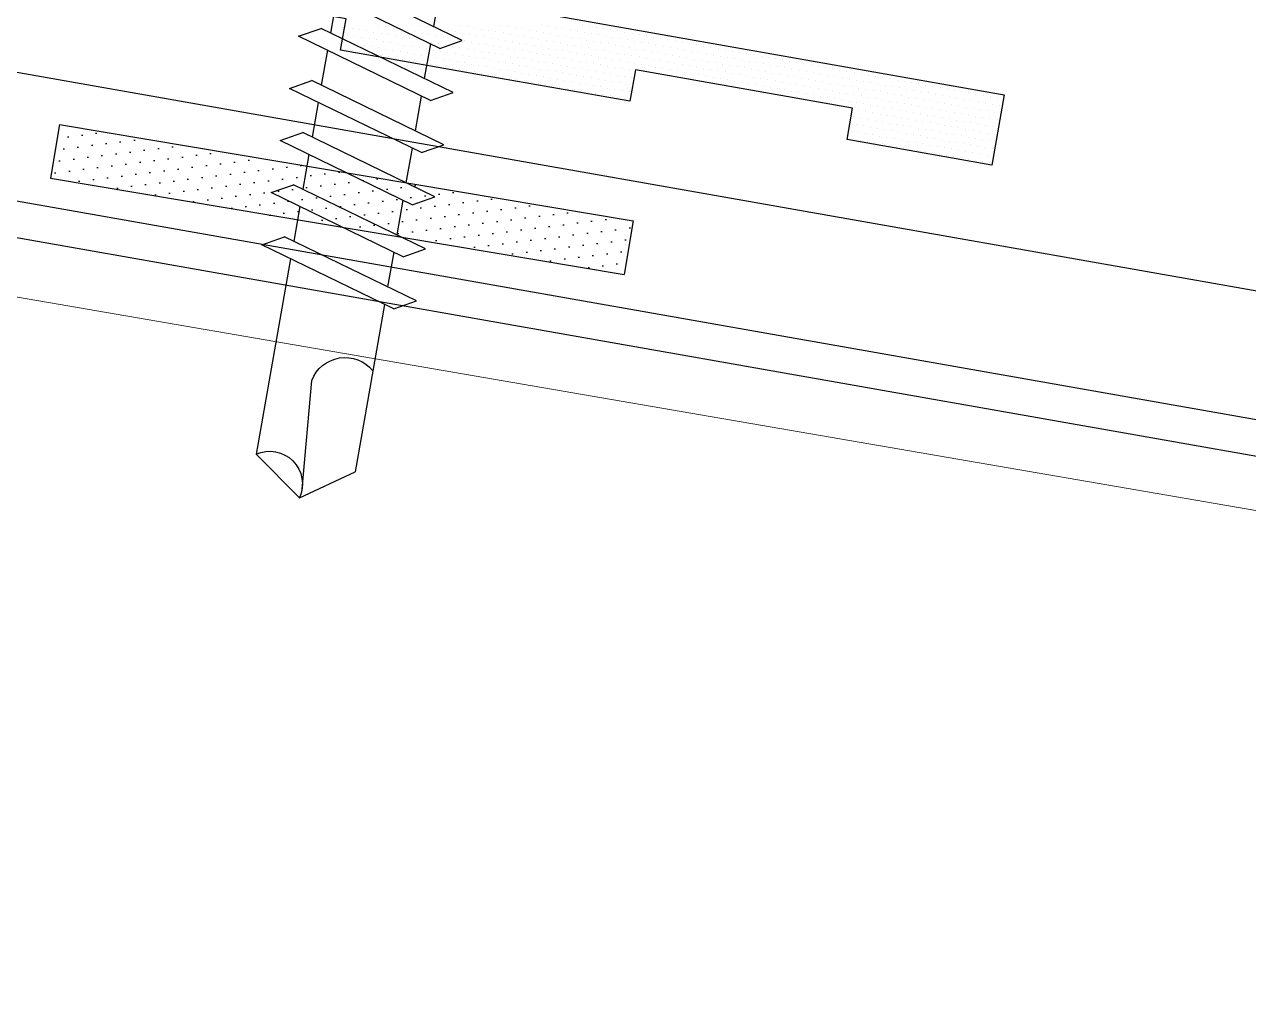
# Model space of a CAD drawing. Header units: inches. Extents: x -33163 to 19162, y -8858 to 30669.
# Drawn here: x -28114.054 to -28111.949, y -412.506 to -410.842 of the extents above; entities that cross this region are included whole.
import ezdxf

# ---------------------------------------------------------------- set-up
doc = ezdxf.new("R2010")
doc.units = ezdxf.units.IN
doc.layers.get('0').update_dxf_attribs({"color": 9, "lineweight": 0})
doc.layers.add('A-ANNO-NOTE-08', color=12, linetype='Continuous', lineweight=9)
for name, color, linetype in [('FASTENER', 9, 'Continuous'), ('SEALANT', 11, 'Continuous'), ('STLA', 12, 'Continuous'), ('TAPE', 9, 'Continuous'), ('TEXT', 7, 'Continuous'), ('TRIM', 4, 'Continuous')]:
    doc.layers.add(name, color=color, linetype=linetype)

# ---------------------------------------------------------------- blocks, each defined once
blk = doc.blocks.new('*X325')
at = {"color": 0}
for p, q in [((0.58125, 0.1375), (0.58125, 0.1375)), ((0.59375, 0.1375), (0.59375, 0.1375)), ((0.60625, 0.1375), (0.60625, 0.1375)), ((0.61875, 0.1375), (0.61875, 0.1375)), ((0.63125, 0.1375), (0.63125, 0.1375)), ((0.64375, 0.1375), (0.64375, 0.1375)), ((0.65625, 0.1375), (0.65625, 0.1375)), ((0.66875, 0.1375), (0.66875, 0.1375)), ((0.68125, 0.1375), (0.68125, 0.1375)), ((0.69375, 0.1375), (0.69375, 0.1375)), ((0.70625, 0.1375), (0.70625, 0.1375)), ((0.71875, 0.1375), (0.71875, 0.1375)), ((0.73125, 0.1375), (0.73125, 0.1375)), ((0.74375, 0.1375), (0.74375, 0.1375)), ((0.75625, 0.1375), (0.75625, 0.1375)), ((0.76875, 0.1375), (0.76875, 0.1375)), ((0.78125, 0.1375), (0.78125, 0.1375)), ((0.79375, 0.1375), (0.79375, 0.1375)), ((0.80625, 0.1375), (0.80625, 0.1375)), ((0.81875, 0.1375), (0.81875, 0.1375)), ((0.83125, 0.1375), (0.83125, 0.1375)), ((0.84375, 0.1375), (0.84375, 0.1375)), ((0.85625, 0.1375), (0.85625, 0.1375)), ((0.86875, 0.1375), (0.86875, 0.1375)), ((0.88125, 0.1375), (0.88125, 0.1375)), ((0.89375, 0.1375), (0.89375, 0.1375)), ((0.90625, 0.1375), (0.90625, 0.1375)), ((0.91875, 0.1375), (0.91875, 0.1375)), ((0.93125, 0.1375), (0.93125, 0.1375)), ((0.94375, 0.1375), (0.94375, 0.1375)), ((0.95625, 0.1375), (0.95625, 0.1375)), ((0.96875, 0.1375), (0.96875, 0.1375)), ((0.98125, 0.1375), (0.98125, 0.1375)), ((0.99375, 0.1375), (0.99375, 0.1375)), ((1.00625, 0.1375), (1.00625, 0.1375)), ((1.01875, 0.1375), (1.01875, 0.1375)), ((1.03125, 0.1375), (1.03125, 0.1375)), ((1.04375, 0.1375), (1.04375, 0.1375)), ((1.05625, 0.1375), (1.05625, 0.1375)), ((1.06875, 0.1375), (1.06875, 0.1375)), ((1.08125, 0.1375), (1.08125, 0.1375)), ((1.09375, 0.1375), (1.09375, 0.1375)), ((1.10625, 0.1375), (1.10625, 0.1375)), ((1.11875, 0.1375), (1.11875, 0.1375)), ((1.13125, 0.1375), (1.13125, 0.1375)), ((1.14375, 0.1375), (1.14375, 0.1375)), ((1.15625, 0.1375), (1.15625, 0.1375)), ((1.16875, 0.1375), (1.16875, 0.1375)), ((1.18125, 0.1375), (1.18125, 0.1375)), ((1.19375, 0.1375), (1.19375, 0.1375)), ((1.20625, 0.1375), (1.20625, 0.1375)), ((1.21875, 0.1375), (1.21875, 0.1375)), ((1.23125, 0.1375), (1.23125, 0.1375)), ((1.24375, 0.1375), (1.24375, 0.1375)), ((1.25625, 0.1375), (1.25625, 0.1375)), ((1.26875, 0.1375), (1.26875, 0.1375)), ((1.28125, 0.1375), (1.28125, 0.1375)), ((1.29375, 0.1375), (1.29375, 0.1375)), ((1.30625, 0.1375), (1.30625, 0.1375)), ((0.44375, 0.1125), (0.44375, 0.1125)), ((0.45625, 0.1125), (0.45625, 0.1125)), ((0.46875, 0.1125), (0.46875, 0.1125)), ((0.48125, 0.1125), (0.48125, 0.1125)), ((0.49375, 0.1125), (0.49375, 0.1125)), ((0.50625, 0.1125), (0.50625, 0.1125)), ((0.5125, 0.125), (0.5125, 0.125)), ((0.51875, 0.1125), (0.51875, 0.1125)), ((0.525, 0.125), (0.525, 0.125)), ((0.53125, 0.1125), (0.53125, 0.1125)), ((0.5375, 0.125), (0.5375, 0.125)), ((0.54375, 0.1125), (0.54375, 0.1125)), ((0.55, 0.125), (0.55, 0.125)), ((0.55625, 0.1125), (0.55625, 0.1125)), ((0.5625, 0.125), (0.5625, 0.125)), ((0.56875, 0.1125), (0.56875, 0.1125)), ((0.575, 0.125), (0.575, 0.125)), ((0.58125, 0.1125), (0.58125, 0.1125)), ((0.5875, 0.125), (0.5875, 0.125)), ((0.59375, 0.1125), (0.59375, 0.1125)), ((0.6, 0.125), (0.6, 0.125)), ((0.60625, 0.1125), (0.60625, 0.1125)), ((0.6125, 0.125), (0.6125, 0.125)), ((0.61875, 0.1125), (0.61875, 0.1125)), ((0.625, 0.125), (0.625, 0.125)), ((0.63125, 0.1125), (0.63125, 0.1125)), ((0.6375, 0.125), (0.6375, 0.125)), ((0.64375, 0.1125), (0.64375, 0.1125)), ((0.65, 0.125), (0.65, 0.125)), ((0.65625, 0.1125), (0.65625, 0.1125)), ((0.6625, 0.125), (0.6625, 0.125)), ((0.66875, 0.1125), (0.66875, 0.1125)), ((0.675, 0.125), (0.675, 0.125)), ((0.68125, 0.1125), (0.68125, 0.1125)), ((0.6875, 0.125), (0.6875, 0.125)), ((0.69375, 0.1125), (0.69375, 0.1125)), ((0.7, 0.125), (0.7, 0.125)), ((0.70625, 0.1125), (0.70625, 0.1125)), ((0.7125, 0.125), (0.7125, 0.125)), ((0.71875, 0.1125), (0.71875, 0.1125)), ((0.725, 0.125), (0.725, 0.125)), ((0.73125, 0.1125), (0.73125, 0.1125)), ((0.7375, 0.125), (0.7375, 0.125)), ((0.74375, 0.1125), (0.74375, 0.1125)), ((0.75, 0.125), (0.75, 0.125)), ((0.75625, 0.1125), (0.75625, 0.1125)), ((0.7625, 0.125), (0.7625, 0.125)), ((0.76875, 0.1125), (0.76875, 0.1125)), ((0.775, 0.125), (0.775, 0.125)), ((0.78125, 0.1125), (0.78125, 0.1125)), ((0.7875, 0.125), (0.7875, 0.125)), ((0.79375, 0.1125), (0.79375, 0.1125)), ((0.8, 0.125), (0.8, 0.125)), ((0.80625, 0.1125), (0.80625, 0.1125)), ((0.8125, 0.125), (0.8125, 0.125)), ((0.81875, 0.1125), (0.81875, 0.1125)), ((0.825, 0.125), (0.825, 0.125)), ((0.83125, 0.1125), (0.83125, 0.1125)), ((0.8375, 0.125), (0.8375, 0.125)), ((0.84375, 0.1125), (0.84375, 0.1125)), ((0.85, 0.125), (0.85, 0.125)), ((0.85625, 0.1125), (0.85625, 0.1125)), ((0.8625, 0.125), (0.8625, 0.125)), ((0.86875, 0.1125), (0.86875, 0.1125)), ((0.875, 0.125), (0.875, 0.125)), ((0.88125, 0.1125), (0.88125, 0.1125)), ((0.8875, 0.125), (0.8875, 0.125)), ((0.89375, 0.1125), (0.89375, 0.1125)), ((0.9, 0.125), (0.9, 0.125)), ((0.90625, 0.1125), (0.90625, 0.1125)), ((0.9125, 0.125), (0.9125, 0.125)), ((0.91875, 0.1125), (0.91875, 0.1125)), ((0.925, 0.125), (0.925, 0.125)), ((0.93125, 0.1125), (0.93125, 0.1125)), ((0.9375, 0.125), (0.9375, 0.125)), ((0.94375, 0.1125), (0.94375, 0.1125)), ((0.95, 0.125), (0.95, 0.125)), ((0.95625, 0.1125), (0.95625, 0.1125)), ((0.9625, 0.125), (0.9625, 0.125)), ((0.96875, 0.1125), (0.96875, 0.1125)), ((0.975, 0.125), (0.975, 0.125)), ((0.98125, 0.1125), (0.98125, 0.1125)), ((0.9875, 0.125), (0.9875, 0.125)), ((0.99375, 0.1125), (0.99375, 0.1125)), ((1, 0.125), (1, 0.125)), ((1.00625, 0.1125), (1.00625, 0.1125)), ((1.0125, 0.125), (1.0125, 0.125)), ((1.01875, 0.1125), (1.01875, 0.1125)), ((1.025, 0.125), (1.025, 0.125)), ((1.03125, 0.1125), (1.03125, 0.1125)), ((1.0375, 0.125), (1.0375, 0.125)), ((1.04375, 0.1125), (1.04375, 0.1125)), ((1.05, 0.125), (1.05, 0.125)), ((1.05625, 0.1125), (1.05625, 0.1125)), ((1.0625, 0.125), (1.0625, 0.125)), ((1.06875, 0.1125), (1.06875, 0.1125)), ((1.075, 0.125), (1.075, 0.125)), ((1.08125, 0.1125), (1.08125, 0.1125)), ((1.0875, 0.125), (1.0875, 0.125)), ((1.09375, 0.1125), (1.09375, 0.1125)), ((1.1, 0.125), (1.1, 0.125)), ((1.10625, 0.1125), (1.10625, 0.1125)), ((1.1125, 0.125), (1.1125, 0.125)), ((1.11875, 0.1125), (1.11875, 0.1125)), ((1.125, 0.125), (1.125, 0.125)), ((1.13125, 0.1125), (1.13125, 0.1125)), ((1.1375, 0.125), (1.1375, 0.125)), ((1.14375, 0.1125), (1.14375, 0.1125)), ((1.15, 0.125), (1.15, 0.125)), ((1.15625, 0.1125), (1.15625, 0.1125)), ((1.1625, 0.125), (1.1625, 0.125)), ((1.16875, 0.1125), (1.16875, 0.1125)), ((1.175, 0.125), (1.175, 0.125)), ((1.18125, 0.1125), (1.18125, 0.1125)), ((1.1875, 0.125), (1.1875, 0.125)), ((1.19375, 0.1125), (1.19375, 0.1125)), ((1.2, 0.125), (1.2, 0.125)), ((1.20625, 0.1125), (1.20625, 0.1125)), ((1.2125, 0.125), (1.2125, 0.125)), ((1.21875, 0.1125), (1.21875, 0.1125)), ((1.225, 0.125), (1.225, 0.125)), ((1.23125, 0.1125), (1.23125, 0.1125)), ((1.2375, 0.125), (1.2375, 0.125)), ((1.24375, 0.1125), (1.24375, 0.1125)), ((1.25, 0.125), (1.25, 0.125)), ((1.25625, 0.1125), (1.25625, 0.1125)), ((1.2625, 0.125), (1.2625, 0.125)), ((1.26875, 0.1125), (1.26875, 0.1125)), ((1.275, 0.125), (1.275, 0.125)), ((1.28125, 0.1125), (1.28125, 0.1125)), ((1.2875, 0.125), (1.2875, 0.125)), ((1.29375, 0.1125), (1.29375, 0.1125)), ((1.3, 0.125), (1.3, 0.125)), ((1.30625, 0.1125), (1.30625, 0.1125)), ((1.3125, 0.125), (1.3125, 0.125)), ((0.30625, 0.0875), (0.30625, 0.0875)), ((0.31875, 0.0875), (0.31875, 0.0875)), ((0.33125, 0.0875), (0.33125, 0.0875)), ((0.34375, 0.0875), (0.34375, 0.0875)), ((0.35625, 0.0875), (0.35625, 0.0875)), ((0.36875, 0.0875), (0.36875, 0.0875)), ((0.375, 0.1), (0.375, 0.1)), ((0.38125, 0.0875), (0.38125, 0.0875)), ((0.3875, 0.1), (0.3875, 0.1)), ((0.39375, 0.0875), (0.39375, 0.0875)), ((0.4, 0.1), (0.4, 0.1)), ((0.40625, 0.0875), (0.40625, 0.0875)), ((0.4125, 0.1), (0.4125, 0.1)), ((0.41875, 0.0875), (0.41875, 0.0875)), ((0.425, 0.1), (0.425, 0.1)), ((0.43125, 0.0875), (0.43125, 0.0875)), ((0.4375, 0.1), (0.4375, 0.1)), ((0.44375, 0.0875), (0.44375, 0.0875)), ((0.45, 0.1), (0.45, 0.1)), ((0.45625, 0.0875), (0.45625, 0.0875)), ((0.4625, 0.1), (0.4625, 0.1)), ((0.46875, 0.0875), (0.46875, 0.0875)), ((0.475, 0.1), (0.475, 0.1)), ((0.48125, 0.0875), (0.48125, 0.0875)), ((0.4875, 0.1), (0.4875, 0.1)), ((0.49375, 0.0875), (0.49375, 0.0875)), ((0.5, 0.1), (0.5, 0.1)), ((0.50625, 0.0875), (0.50625, 0.0875)), ((0.5125, 0.1), (0.5125, 0.1)), ((0.51875, 0.0875), (0.51875, 0.0875)), ((0.525, 0.1), (0.525, 0.1)), ((0.53125, 0.0875), (0.53125, 0.0875)), ((0.5375, 0.1), (0.5375, 0.1)), ((0.54375, 0.0875), (0.54375, 0.0875)), ((0.55, 0.1), (0.55, 0.1)), ((0.55625, 0.0875), (0.55625, 0.0875)), ((0.5625, 0.1), (0.5625, 0.1)), ((0.56875, 0.0875), (0.56875, 0.0875)), ((0.575, 0.1), (0.575, 0.1)), ((0.58125, 0.0875), (0.58125, 0.0875)), ((0.5875, 0.1), (0.5875, 0.1)), ((0.59375, 0.0875), (0.59375, 0.0875)), ((0.6, 0.1), (0.6, 0.1)), ((0.60625, 0.0875), (0.60625, 0.0875)), ((0.6125, 0.1), (0.6125, 0.1)), ((0.61875, 0.0875), (0.61875, 0.0875)), ((0.625, 0.1), (0.625, 0.1)), ((0.63125, 0.0875), (0.63125, 0.0875)), ((0.6375, 0.1), (0.6375, 0.1)), ((0.64375, 0.0875), (0.64375, 0.0875)), ((0.65, 0.1), (0.65, 0.1)), ((0.65625, 0.0875), (0.65625, 0.0875)), ((0.6625, 0.1), (0.6625, 0.1)), ((0.66875, 0.0875), (0.66875, 0.0875)), ((0.675, 0.1), (0.675, 0.1)), ((0.68125, 0.0875), (0.68125, 0.0875)), ((0.6875, 0.1), (0.6875, 0.1)), ((0.69375, 0.0875), (0.69375, 0.0875)), ((0.7, 0.1), (0.7, 0.1)), ((0.70625, 0.0875), (0.70625, 0.0875)), ((0.7125, 0.1), (0.7125, 0.1)), ((0.71875, 0.0875), (0.71875, 0.0875)), ((0.725, 0.1), (0.725, 0.1)), ((0.73125, 0.0875), (0.73125, 0.0875)), ((0.7375, 0.1), (0.7375, 0.1)), ((0.74375, 0.0875), (0.74375, 0.0875)), ((0.75, 0.1), (0.75, 0.1)), ((0.75625, 0.0875), (0.75625, 0.0875)), ((0.7625, 0.1), (0.7625, 0.1)), ((0.76875, 0.0875), (0.76875, 0.0875)), ((0.775, 0.1), (0.775, 0.1)), ((0.78125, 0.0875), (0.78125, 0.0875)), ((0.7875, 0.1), (0.7875, 0.1)), ((0.79375, 0.0875), (0.79375, 0.0875)), ((0.8, 0.1), (0.8, 0.1)), ((0.80625, 0.0875), (0.80625, 0.0875)), ((0.8125, 0.1), (0.8125, 0.1)), ((0.81875, 0.0875), (0.81875, 0.0875)), ((0.825, 0.1), (0.825, 0.1)), ((0.83125, 0.0875), (0.83125, 0.0875)), ((0.8375, 0.1), (0.8375, 0.1)), ((0.84375, 0.0875), (0.84375, 0.0875)), ((0.85, 0.1), (0.85, 0.1)), ((0.85625, 0.0875), (0.85625, 0.0875)), ((0.8625, 0.1), (0.8625, 0.1)), ((0.86875, 0.0875), (0.86875, 0.0875)), ((0.875, 0.1), (0.875, 0.1)), ((0.88125, 0.0875), (0.88125, 0.0875)), ((0.8875, 0.1), (0.8875, 0.1)), ((0.89375, 0.0875), (0.89375, 0.0875)), ((0.9, 0.1), (0.9, 0.1)), ((0.90625, 0.0875), (0.90625, 0.0875)), ((0.9125, 0.1), (0.9125, 0.1)), ((0.91875, 0.0875), (0.91875, 0.0875)), ((0.925, 0.1), (0.925, 0.1)), ((0.93125, 0.0875), (0.93125, 0.0875)), ((0.9375, 0.1), (0.9375, 0.1)), ((0.94375, 0.0875), (0.94375, 0.0875)), ((0.95, 0.1), (0.95, 0.1)), ((0.95625, 0.0875), (0.95625, 0.0875)), ((0.9625, 0.1), (0.9625, 0.1)), ((0.96875, 0.0875), (0.96875, 0.0875)), ((0.975, 0.1), (0.975, 0.1)), ((0.98125, 0.0875), (0.98125, 0.0875)), ((0.9875, 0.1), (0.9875, 0.1)), ((0.99375, 0.0875), (0.99375, 0.0875)), ((1, 0.1), (1, 0.1)), ((1.00625, 0.0875), (1.00625, 0.0875)), ((1.0125, 0.1), (1.0125, 0.1)), ((1.01875, 0.0875), (1.01875, 0.0875)), ((1.025, 0.1), (1.025, 0.1)), ((1.03125, 0.0875), (1.03125, 0.0875)), ((1.0375, 0.1), (1.0375, 0.1)), ((1.04375, 0.0875), (1.04375, 0.0875)), ((1.05, 0.1), (1.05, 0.1)), ((1.05625, 0.0875), (1.05625, 0.0875)), ((1.0625, 0.1), (1.0625, 0.1)), ((1.06875, 0.0875), (1.06875, 0.0875)), ((1.075, 0.1), (1.075, 0.1)), ((1.08125, 0.0875), (1.08125, 0.0875)), ((1.0875, 0.1), (1.0875, 0.1)), ((1.09375, 0.0875), (1.09375, 0.0875)), ((1.1, 0.1), (1.1, 0.1)), ((1.10625, 0.0875), (1.10625, 0.0875)), ((1.1125, 0.1), (1.1125, 0.1)), ((1.11875, 0.0875), (1.11875, 0.0875)), ((1.125, 0.1), (1.125, 0.1)), ((1.13125, 0.0875), (1.13125, 0.0875)), ((1.1375, 0.1), (1.1375, 0.1)), ((1.14375, 0.0875), (1.14375, 0.0875)), ((1.15, 0.1), (1.15, 0.1)), ((1.15625, 0.0875), (1.15625, 0.0875)), ((1.1625, 0.1), (1.1625, 0.1)), ((1.16875, 0.0875), (1.16875, 0.0875)), ((1.175, 0.1), (1.175, 0.1)), ((1.18125, 0.0875), (1.18125, 0.0875)), ((1.1875, 0.1), (1.1875, 0.1)), ((1.19375, 0.0875), (1.19375, 0.0875)), ((1.2, 0.1), (1.2, 0.1)), ((1.20625, 0.0875), (1.20625, 0.0875)), ((1.2125, 0.1), (1.2125, 0.1)), ((1.21875, 0.0875), (1.21875, 0.0875)), ((1.225, 0.1), (1.225, 0.1)), ((1.23125, 0.0875), (1.23125, 0.0875)), ((1.2375, 0.1), (1.2375, 0.1)), ((1.24375, 0.0875), (1.24375, 0.0875)), ((1.25, 0.1), (1.25, 0.1)), ((1.25625, 0.0875), (1.25625, 0.0875)), ((1.2625, 0.1), (1.2625, 0.1)), ((1.26875, 0.0875), (1.26875, 0.0875)), ((1.275, 0.1), (1.275, 0.1)), ((1.28125, 0.0875), (1.28125, 0.0875)), ((1.2875, 0.1), (1.2875, 0.1)), ((1.29375, 0.0875), (1.29375, 0.0875)), ((1.3, 0.1), (1.3, 0.1)), ((1.30625, 0.0875), (1.30625, 0.0875)), ((1.3125, 0.1), (1.3125, 0.1)), ((0.2375, 0.075), (0.2375, 0.075)), ((0.25, 0.075), (0.25, 0.075)), ((0.2625, 0.075), (0.2625, 0.075)), ((0.275, 0.075), (0.275, 0.075)), ((0.2875, 0.075), (0.2875, 0.075)), ((0.3, 0.075), (0.3, 0.075)), ((0.3125, 0.075), (0.3125, 0.075)), ((0.325, 0.075), (0.325, 0.075)), ((0.3375, 0.075), (0.3375, 0.075)), ((0.35, 0.075), (0.35, 0.075)), ((0.3625, 0.075), (0.3625, 0.075)), ((0.375, 0.075), (0.375, 0.075)), ((0.3875, 0.075), (0.3875, 0.075)), ((0.4, 0.075), (0.4, 0.075)), ((0.4125, 0.075), (0.4125, 0.075)), ((0.425, 0.075), (0.425, 0.075)), ((0.4375, 0.075), (0.4375, 0.075)), ((0.45, 0.075), (0.45, 0.075)), ((0.4625, 0.075), (0.4625, 0.075)), ((0.475, 0.075), (0.475, 0.075)), ((0.4875, 0.075), (0.4875, 0.075)), ((0.5, 0.075), (0.5, 0.075)), ((0.5125, 0.075), (0.5125, 0.075)), ((0.525, 0.075), (0.525, 0.075)), ((0.5375, 0.075), (0.5375, 0.075)), ((0.55, 0.075), (0.55, 0.075)), ((0.5625, 0.075), (0.5625, 0.075)), ((0.575, 0.075), (0.575, 0.075)), ((0.5875, 0.075), (0.5875, 0.075)), ((0.6, 0.075), (0.6, 0.075)), ((0.6125, 0.075), (0.6125, 0.075)), ((0.625, 0.075), (0.625, 0.075)), ((0.6375, 0.075), (0.6375, 0.075)), ((0.65, 0.075), (0.65, 0.075)), ((0.6625, 0.075), (0.6625, 0.075)), ((0.675, 0.075), (0.675, 0.075)), ((1.075, 0.075), (1.075, 0.075)), ((1.0875, 0.075), (1.0875, 0.075)), ((1.1, 0.075), (1.1, 0.075)), ((1.1125, 0.075), (1.1125, 0.075)), ((1.125, 0.075), (1.125, 0.075)), ((1.1375, 0.075), (1.1375, 0.075)), ((1.15, 0.075), (1.15, 0.075)), ((1.1625, 0.075), (1.1625, 0.075)), ((1.175, 0.075), (1.175, 0.075)), ((1.1875, 0.075), (1.1875, 0.075)), ((1.2, 0.075), (1.2, 0.075)), ((1.2125, 0.075), (1.2125, 0.075)), ((1.225, 0.075), (1.225, 0.075)), ((1.2375, 0.075), (1.2375, 0.075)), ((1.25, 0.075), (1.25, 0.075)), ((1.2625, 0.075), (1.2625, 0.075)), ((1.275, 0.075), (1.275, 0.075)), ((1.2875, 0.075), (1.2875, 0.075)), ((1.3, 0.075), (1.3, 0.075)), ((1.3125, 0.075), (1.3125, 0.075)), ((0.18125, 0.0625), (0.18125, 0.0625)), ((0.1875, 0.05), (0.1875, 0.05)), ((0.19375, 0.0625), (0.19375, 0.0625)), ((0.2, 0.05), (0.2, 0.05)), ((0.20625, 0.0625), (0.20625, 0.0625)), ((0.2125, 0.05), (0.2125, 0.05)), ((0.21875, 0.0625), (0.21875, 0.0625)), ((0.225, 0.05), (0.225, 0.05)), ((0.23125, 0.0625), (0.23125, 0.0625)), ((0.2375, 0.05), (0.2375, 0.05)), ((0.24375, 0.0625), (0.24375, 0.0625)), ((0.25, 0.05), (0.25, 0.05)), ((0.25625, 0.0625), (0.25625, 0.0625)), ((0.2625, 0.05), (0.2625, 0.05)), ((0.26875, 0.0625), (0.26875, 0.0625)), ((0.275, 0.05), (0.275, 0.05)), ((0.28125, 0.0625), (0.28125, 0.0625)), ((0.2875, 0.05), (0.2875, 0.05)), ((0.29375, 0.0625), (0.29375, 0.0625)), ((0.3, 0.05), (0.3, 0.05)), ((0.30625, 0.0625), (0.30625, 0.0625)), ((0.3125, 0.05), (0.3125, 0.05)), ((0.31875, 0.0625), (0.31875, 0.0625)), ((0.325, 0.05), (0.325, 0.05)), ((0.33125, 0.0625), (0.33125, 0.0625)), ((0.3375, 0.05), (0.3375, 0.05)), ((0.34375, 0.0625), (0.34375, 0.0625)), ((0.35, 0.05), (0.35, 0.05)), ((0.35625, 0.0625), (0.35625, 0.0625)), ((0.3625, 0.05), (0.3625, 0.05)), ((0.36875, 0.0625), (0.36875, 0.0625)), ((0.375, 0.05), (0.375, 0.05)), ((0.38125, 0.0625), (0.38125, 0.0625)), ((0.3875, 0.05), (0.3875, 0.05)), ((0.39375, 0.0625), (0.39375, 0.0625)), ((0.4, 0.05), (0.4, 0.05)), ((0.40625, 0.0625), (0.40625, 0.0625)), ((0.4125, 0.05), (0.4125, 0.05)), ((0.41875, 0.0625), (0.41875, 0.0625)), ((0.425, 0.05), (0.425, 0.05)), ((0.43125, 0.0625), (0.43125, 0.0625)), ((0.4375, 0.05), (0.4375, 0.05)), ((0.44375, 0.0625), (0.44375, 0.0625)), ((0.45, 0.05), (0.45, 0.05)), ((0.45625, 0.0625), (0.45625, 0.0625)), ((0.4625, 0.05), (0.4625, 0.05)), ((0.46875, 0.0625), (0.46875, 0.0625)), ((0.475, 0.05), (0.475, 0.05)), ((0.48125, 0.0625), (0.48125, 0.0625)), ((0.4875, 0.05), (0.4875, 0.05)), ((0.49375, 0.0625), (0.49375, 0.0625)), ((0.5, 0.05), (0.5, 0.05)), ((0.50625, 0.0625), (0.50625, 0.0625)), ((0.5125, 0.05), (0.5125, 0.05)), ((0.51875, 0.0625), (0.51875, 0.0625)), ((0.525, 0.05), (0.525, 0.05)), ((0.53125, 0.0625), (0.53125, 0.0625)), ((0.5375, 0.05), (0.5375, 0.05)), ((0.54375, 0.0625), (0.54375, 0.0625)), ((0.55, 0.05), (0.55, 0.05)), ((0.55625, 0.0625), (0.55625, 0.0625)), ((0.5625, 0.05), (0.5625, 0.05)), ((0.56875, 0.0625), (0.56875, 0.0625)), ((0.575, 0.05), (0.575, 0.05)), ((0.58125, 0.0625), (0.58125, 0.0625)), ((0.5875, 0.05), (0.5875, 0.05)), ((0.59375, 0.0625), (0.59375, 0.0625)), ((0.6, 0.05), (0.6, 0.05)), ((0.60625, 0.0625), (0.60625, 0.0625)), ((0.6125, 0.05), (0.6125, 0.05)), ((0.61875, 0.0625), (0.61875, 0.0625)), ((0.625, 0.05), (0.625, 0.05)), ((0.63125, 0.0625), (0.63125, 0.0625)), ((0.6375, 0.05), (0.6375, 0.05)), ((0.64375, 0.0625), (0.64375, 0.0625)), ((0.65, 0.05), (0.65, 0.05)), ((0.65625, 0.0625), (0.65625, 0.0625)), ((0.6625, 0.05), (0.6625, 0.05)), ((0.66875, 0.0625), (0.66875, 0.0625)), ((0.675, 0.05), (0.675, 0.05)), ((0.68125, 0.0625), (0.68125, 0.0625)), ((1.06875, 0.0625), (1.06875, 0.0625)), ((1.075, 0.05), (1.075, 0.05)), ((1.08125, 0.0625), (1.08125, 0.0625)), ((1.0875, 0.05), (1.0875, 0.05)), ((1.09375, 0.0625), (1.09375, 0.0625)), ((1.1, 0.05), (1.1, 0.05)), ((1.10625, 0.0625), (1.10625, 0.0625)), ((1.1125, 0.05), (1.1125, 0.05)), ((1.11875, 0.0625), (1.11875, 0.0625)), ((1.125, 0.05), (1.125, 0.05)), ((1.13125, 0.0625), (1.13125, 0.0625)), ((1.1375, 0.05), (1.1375, 0.05)), ((1.14375, 0.0625), (1.14375, 0.0625)), ((1.15, 0.05), (1.15, 0.05)), ((1.15625, 0.0625), (1.15625, 0.0625)), ((1.1625, 0.05), (1.1625, 0.05)), ((1.16875, 0.0625), (1.16875, 0.0625)), ((1.175, 0.05), (1.175, 0.05)), ((1.18125, 0.0625), (1.18125, 0.0625)), ((1.1875, 0.05), (1.1875, 0.05)), ((1.19375, 0.0625), (1.19375, 0.0625)), ((1.2, 0.05), (1.2, 0.05)), ((1.20625, 0.0625), (1.20625, 0.0625)), ((1.2125, 0.05), (1.2125, 0.05)), ((1.21875, 0.0625), (1.21875, 0.0625)), ((1.225, 0.05), (1.225, 0.05)), ((1.23125, 0.0625), (1.23125, 0.0625)), ((1.2375, 0.05), (1.2375, 0.05)), ((1.24375, 0.0625), (1.24375, 0.0625)), ((1.25, 0.05), (1.25, 0.05)), ((1.25625, 0.0625), (1.25625, 0.0625)), ((1.2625, 0.05), (1.2625, 0.05)), ((1.26875, 0.0625), (1.26875, 0.0625)), ((1.275, 0.05), (1.275, 0.05)), ((1.28125, 0.0625), (1.28125, 0.0625)), ((1.2875, 0.05), (1.2875, 0.05)), ((1.29375, 0.0625), (1.29375, 0.0625)), ((1.3, 0.05), (1.3, 0.05)), ((1.30625, 0.0625), (1.30625, 0.0625)), ((1.3125, 0.05), (1.3125, 0.05)), ((0.18125, 0.0375), (0.18125, 0.0375)), ((0.1875, 0.025), (0.1875, 0.025)), ((0.19375, 0.0375), (0.19375, 0.0375)), ((0.2, 0.025), (0.2, 0.025)), ((0.20625, 0.0375), (0.20625, 0.0375)), ((0.2125, 0.025), (0.2125, 0.025)), ((0.21875, 0.0375), (0.21875, 0.0375)), ((0.225, 0.025), (0.225, 0.025)), ((0.23125, 0.0375), (0.23125, 0.0375)), ((0.2375, 0.025), (0.2375, 0.025)), ((0.24375, 0.0375), (0.24375, 0.0375)), ((0.25, 0.025), (0.25, 0.025)), ((0.25625, 0.0375), (0.25625, 0.0375)), ((0.2625, 0.025), (0.2625, 0.025)), ((0.26875, 0.0375), (0.26875, 0.0375)), ((0.275, 0.025), (0.275, 0.025)), ((0.28125, 0.0375), (0.28125, 0.0375)), ((0.2875, 0.025), (0.2875, 0.025)), ((0.29375, 0.0375), (0.29375, 0.0375)), ((0.3, 0.025), (0.3, 0.025)), ((0.30625, 0.0375), (0.30625, 0.0375)), ((0.3125, 0.025), (0.3125, 0.025)), ((0.31875, 0.0375), (0.31875, 0.0375)), ((0.325, 0.025), (0.325, 0.025)), ((0.33125, 0.0375), (0.33125, 0.0375)), ((0.3375, 0.025), (0.3375, 0.025)), ((0.34375, 0.0375), (0.34375, 0.0375)), ((0.35, 0.025), (0.35, 0.025)), ((0.35625, 0.0375), (0.35625, 0.0375)), ((0.3625, 0.025), (0.3625, 0.025)), ((0.36875, 0.0375), (0.36875, 0.0375)), ((0.375, 0.025), (0.375, 0.025)), ((0.38125, 0.0375), (0.38125, 0.0375)), ((0.3875, 0.025), (0.3875, 0.025)), ((0.39375, 0.0375), (0.39375, 0.0375)), ((0.4, 0.025), (0.4, 0.025)), ((0.40625, 0.0375), (0.40625, 0.0375)), ((0.4125, 0.025), (0.4125, 0.025)), ((0.41875, 0.0375), (0.41875, 0.0375)), ((0.425, 0.025), (0.425, 0.025)), ((0.43125, 0.0375), (0.43125, 0.0375)), ((0.4375, 0.025), (0.4375, 0.025)), ((0.44375, 0.0375), (0.44375, 0.0375)), ((0.45, 0.025), (0.45, 0.025)), ((0.45625, 0.0375), (0.45625, 0.0375)), ((0.4625, 0.025), (0.4625, 0.025)), ((0.46875, 0.0375), (0.46875, 0.0375)), ((0.475, 0.025), (0.475, 0.025)), ((0.48125, 0.0375), (0.48125, 0.0375)), ((0.4875, 0.025), (0.4875, 0.025)), ((0.49375, 0.0375), (0.49375, 0.0375)), ((0.5, 0.025), (0.5, 0.025)), ((0.50625, 0.0375), (0.50625, 0.0375)), ((0.5125, 0.025), (0.5125, 0.025)), ((0.51875, 0.0375), (0.51875, 0.0375)), ((0.525, 0.025), (0.525, 0.025)), ((0.53125, 0.0375), (0.53125, 0.0375)), ((0.5375, 0.025), (0.5375, 0.025)), ((0.54375, 0.0375), (0.54375, 0.0375)), ((0.55, 0.025), (0.55, 0.025)), ((0.55625, 0.0375), (0.55625, 0.0375)), ((0.5625, 0.025), (0.5625, 0.025)), ((0.56875, 0.0375), (0.56875, 0.0375)), ((0.575, 0.025), (0.575, 0.025)), ((0.58125, 0.0375), (0.58125, 0.0375)), ((0.5875, 0.025), (0.5875, 0.025)), ((0.59375, 0.0375), (0.59375, 0.0375)), ((0.6, 0.025), (0.6, 0.025)), ((0.60625, 0.0375), (0.60625, 0.0375)), ((0.6125, 0.025), (0.6125, 0.025)), ((0.61875, 0.0375), (0.61875, 0.0375)), ((0.625, 0.025), (0.625, 0.025)), ((0.63125, 0.0375), (0.63125, 0.0375)), ((0.6375, 0.025), (0.6375, 0.025)), ((0.64375, 0.0375), (0.64375, 0.0375)), ((0.65, 0.025), (0.65, 0.025)), ((0.65625, 0.0375), (0.65625, 0.0375)), ((0.6625, 0.025), (0.6625, 0.025)), ((0.66875, 0.0375), (0.66875, 0.0375)), ((0.675, 0.025), (0.675, 0.025)), ((0.68125, 0.0375), (0.68125, 0.0375)), ((1.06875, 0.0375), (1.06875, 0.0375)), ((1.075, 0.025), (1.075, 0.025)), ((1.08125, 0.0375), (1.08125, 0.0375)), ((1.0875, 0.025), (1.0875, 0.025)), ((1.09375, 0.0375), (1.09375, 0.0375)), ((1.1, 0.025), (1.1, 0.025)), ((1.10625, 0.0375), (1.10625, 0.0375)), ((1.1125, 0.025), (1.1125, 0.025)), ((1.11875, 0.0375), (1.11875, 0.0375)), ((1.125, 0.025), (1.125, 0.025)), ((1.13125, 0.0375), (1.13125, 0.0375)), ((1.1375, 0.025), (1.1375, 0.025)), ((1.14375, 0.0375), (1.14375, 0.0375)), ((1.15, 0.025), (1.15, 0.025)), ((1.15625, 0.0375), (1.15625, 0.0375)), ((1.1625, 0.025), (1.1625, 0.025)), ((1.16875, 0.0375), (1.16875, 0.0375)), ((1.175, 0.025), (1.175, 0.025)), ((1.18125, 0.0375), (1.18125, 0.0375)), ((1.1875, 0.025), (1.1875, 0.025)), ((1.19375, 0.0375), (1.19375, 0.0375)), ((1.2, 0.025), (1.2, 0.025)), ((1.20625, 0.0375), (1.20625, 0.0375)), ((1.2125, 0.025), (1.2125, 0.025)), ((1.21875, 0.0375), (1.21875, 0.0375)), ((1.225, 0.025), (1.225, 0.025)), ((1.23125, 0.0375), (1.23125, 0.0375)), ((1.2375, 0.025), (1.2375, 0.025)), ((1.24375, 0.0375), (1.24375, 0.0375)), ((1.25, 0.025), (1.25, 0.025)), ((1.25625, 0.0375), (1.25625, 0.0375)), ((1.2625, 0.025), (1.2625, 0.025)), ((1.26875, 0.0375), (1.26875, 0.0375)), ((1.275, 0.025), (1.275, 0.025)), ((1.28125, 0.0375), (1.28125, 0.0375)), ((1.2875, 0.025), (1.2875, 0.025)), ((1.29375, 0.0375), (1.29375, 0.0375)), ((1.3, 0.025), (1.3, 0.025)), ((1.30625, 0.0375), (1.30625, 0.0375)), ((1.3125, 0.025), (1.3125, 0.025))]:
    blk.add_line(p, q, dxfattribs=at)
blk = doc.blocks.new('TBTS')
at = {"color": 9}
blk.add_lwpolyline([(0.4327, 0.022), (0.1801, 0.022), (0.1801, 0.0766), (-0.1987, 0.0766), (-0.1987, 0.022), (-0.4513, 0.022), (-0.7039, 0.022), (-0.7039, 0.0766), (-1.0828, 0.0766), (-1.0828, 0.022), (-1.3353, 0.022), (-1.3353, 0.1448), (-0.4513, 0.1448), (0.4327, 0.1448), (1.3168, 0.1448), (1.3168, 0.022), (1.0642, 0.022), (1.0642, 0.0766), (0.6853, 0.0766), (0.6853, 0.022)], close=True, dxfattribs=at)
at = {"layer": 'TAPE', "color": 251}
blk.add_blockref('*X325', (0, 0), dxfattribs=at)
blk = doc.blocks.new('fz2')
at = {"layer": 'FASTENER'}
for p, q in [((-0.161, 0.3366), (0.161, 0.3366)), ((-0.2154, 0.3051), (-0.2154, 0.1712)), ((-0.1065, 0.3051), (-0.1065, 0.1712)), ((0.1065, 0.3051), (0.1065, 0.1712)), ((0.2154, 0.3051), (0.2154, 0.1712)), ((-0.224, 0.1712), (0.2154, 0.1712)), ((-0.324, 0.0712), (-0.324, 0.0369)), ((0.324, 0.0712), (0.324, 0.0369)), ((-0.324, 0.0369), (0.324, 0.0369)), ((-0.1392, -0.016), (0.0458, 0.0369)), ((-0.1035, -0.0361), (0.1392, 0.0333)), ((-0.0863, 0.0369), (0.0863, 0.0369)), ((-0.0863, 0.0369), (-0.0863, -0.0008)), ((0.0863, 0.0369), (0.1328, 0.0369)), ((0.1392, 0.0333), (0.1328, 0.0369)), ((0.0863, 0.0181), (0.0863, -0.0425)), ((-0.1035, -0.0361), (-0.1392, -0.016)), ((-0.1392, -0.1069), (0.1035, -0.0375)), ((-0.0863, -0.0311), (-0.0863, -0.0917)), ((0.1392, -0.0576), (0.1035, -0.0375)), ((-0.1035, -0.127), (0.1392, -0.0576)), ((0.0863, -0.0728), (0.0863, -0.1334)), ((-0.1035, -0.127), (-0.1392, -0.1069)), ((-0.0863, -0.122), (-0.0863, -0.1826)), ((-0.1392, -0.1977), (0.1035, -0.1284)), ((0.1392, -0.1485), (0.1035, -0.1284)), ((-0.1035, -0.2178), (0.1392, -0.1485)), ((0.0863, -0.1636), (0.0863, -0.2243)), ((-0.1035, -0.2178), (-0.1392, -0.1977)), ((-0.1392, -0.2886), (0.1035, -0.2193)), ((-0.0863, -0.2129), (-0.0863, -0.2735)), ((0.1392, -0.2394), (0.1035, -0.2193)), ((-0.1035, -0.3087), (0.1392, -0.2394)), ((0.0863, -0.2545), (0.0863, -0.3152)), ((-0.1035, -0.3087), (-0.1392, -0.2886)), ((-0.1392, -0.3795), (0.1035, -0.3102)), ((-0.0863, -0.3038), (-0.0863, -0.3644)), ((0.1392, -0.3303), (0.1035, -0.3102)), ((-0.1035, -0.3996), (0.1392, -0.3303)), ((0.0863, -0.3454), (0.0863, -0.4061)), ((-0.1035, -0.3996), (-0.1392, -0.3795)), ((-0.0863, -0.3947), (-0.0863, -0.4553)), ((-0.1392, -0.4704), (0.1035, -0.4011)), ((0.1392, -0.4212), (0.1035, -0.4011)), ((-0.1035, -0.4905), (0.1392, -0.4212)), ((0.0863, -0.4363), (0.0863, -0.497)), ((-0.1035, -0.4905), (-0.1392, -0.4704)), ((-0.1392, -0.5613), (0.1035, -0.492)), ((-0.0863, -0.4856), (-0.0863, -0.5462)), ((0.1392, -0.5121), (0.1035, -0.492)), ((-0.1035, -0.5814), (0.1392, -0.5121)), ((0.0863, -0.5272), (0.0863, -0.5879)), ((-0.1035, -0.5814), (-0.1392, -0.5613)), ((-0.1392, -0.6522), (0.1035, -0.5829)), ((-0.0863, -0.5765), (-0.0863, -0.6371)), ((0.1392, -0.603), (0.1035, -0.5829)), ((-0.1035, -0.6723), (0.1392, -0.603)), ((0.0863, -0.6181), (0.0863, -0.6787)), ((-0.1035, -0.6723), (-0.1392, -0.6522)), ((-0.0863, -0.6674), (-0.0863, -0.728)), ((-0.1392, -0.7431), (0.1035, -0.6738)), ((-0.1035, -0.7632), (0.1392, -0.6939)), ((0.1392, -0.6939), (0.1035, -0.6738)), ((0.0863, -0.709), (0.0863, -1.0503)), ((-0.1035, -0.7632), (-0.1392, -0.7431)), ((-0.0863, -0.7583), (-0.0863, -1.0503)), ((-0.0019, -1.0955), (0.0143, -0.9088)), ((0, -1.1111), (-0.0863, -1.0503)), ((0, -1.1111), (0.0863, -1.0503))]:
    blk.add_line(p, q, dxfattribs=at)
for centre, radius, start, end in [((-0.161, 0.2738), 0.0628, 29.8754, 150.1246), ((0, 0.141), 0.1956, 56.9974, 123.0026), ((0.161, 0.2738), 0.0628, 29.8754, 150.1246), ((-0.224, 0.0712), 0.1, 90, 180), ((0.224, 0.0712), 0.1, 0, 90), ((-0.046, -0.9207), 0.0615, 11.1445, 130.906), ((0.0544, -1.0967), 0.0563, 55.4585, 194.8454)]:
    blk.add_arc(centre, radius, start, end, dxfattribs=at)
blk = doc.blocks.new('A$C6938402A')
at = {"layer": 'TAPE'}
h = blk.add_hatch(dxfattribs=at)
h.set_pattern_fill('DOTS', color=256, scale=0.35, angle=270, style=0)
h.set_pattern_definition([(270, (-22.332364, -26.379487), (0.021875, -0.0109375), [0, -0.021875])])
h.paths.add_polyline_path([(-0.5633, -0.0401), (-0.547, -0.1325), (0.4378, 0.0412), (0.4215, 0.1335)])
at = {"layer": 'SEALANT'}
for p, q in [((-0.5633, -0.0401), (0.4215, 0.1335)), ((0.4215, 0.1335), (0.4378, 0.0412)), ((-0.547, -0.1325), (0.4378, 0.0412)), ((-0.5633, -0.0401), (-0.547, -0.1325))]:
    blk.add_line(p, q, dxfattribs=at)

msp = doc.modelspace()

# ---------------------------------------------------------------- linework, layer by layer
at = {"layer": 'A-ANNO-NOTE-08'}
msp.add_line((-28174.46966, -400.90061), (-28092.84619, -414.96824), dxfattribs=at)
at = {"layer": 'STLA'}
msp.add_lwpolyline([(-28120.09189, -410.08305), (-28106.96771, -412.3972), (-28103.55553, -412.37161), (-28103.55553, -412.41698), (-28107.05363, -412.44551), (-28120.04119, -410.15545), (-28120.20399, -411.07871), (-28120.26554, -411.06786), (-28120.09189, -410.08305)], dxfattribs=at)
at = {"layer": 'TRIM'}
msp.add_lwpolyline([(-28102.56501, -412.2834), (-28102.06501, -412.2834, 0.9204774), (-28102.06501, -412.18965), (-28105.46694, -412.17113), (-28106.2323, -410.32337), (-28106.99767, -412.17113), (-28117.83056, -410.261)], format="xyb", dxfattribs=at)

# ---------------------------------------------------------------- block references
at = {"layer": 'FASTENER', "xscale": -1, "rotation": 350.0000000000001}
msp.add_blockref('fz2', (-28113.388, -410.56172), dxfattribs=at)
at = {"layer": 'SEALANT', "rotation": 349.9999999999999}
msp.add_blockref('TBTS', (-28113.69143, -410.87712), dxfattribs=at)
at = {"layer": 'TEXT', "rotation": 340.474044124233}
msp.add_blockref('A$C6938402A', (-28113.44931, -411.1648), dxfattribs=at)

doc.saveas('drawing.dxf')
